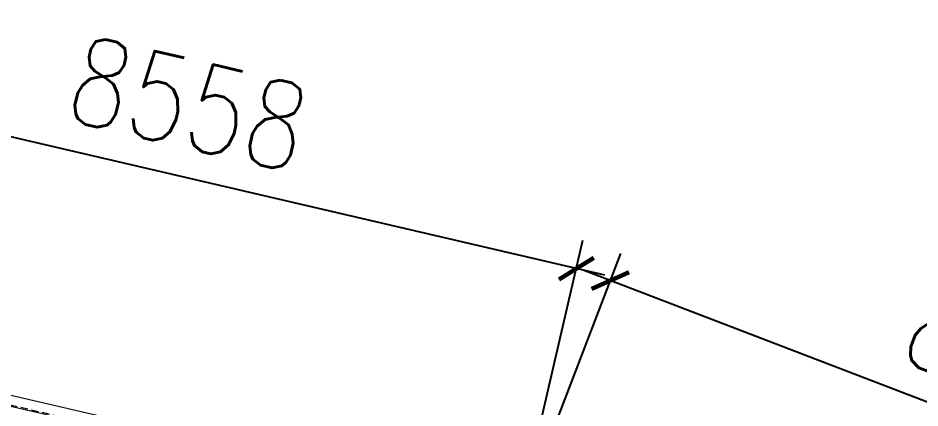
# Model space of a CAD drawing. Header units: millimetres. Extents: x 11827 to 862553, y 15071 to 134256.
# Drawn here: x 571908 to 581211, y 84871 to 88891 of the extents above; entities that cross this region are included whole.
import ezdxf

# ---------------------------------------------------------------- set-up
doc = ezdxf.new("R2010")
doc.units = ezdxf.units.MM
doc.linetypes.add('HIDDEN', pattern=[0.375, 0.25, -0.125])
doc.layers.add('虚线', color=8, linetype='Continuous', lineweight=0)
doc.layers.add('铝主梁', color=3, linetype='Continuous', lineweight=9)
doc.styles.add('HZTXT', font='txtw.shx', dxfattribs={"width": 0.8, "bigfont": 'hztxtw.shx'})
doc.dimstyles.new('DIM-300', dxfattribs={"dimscale": 300, "dimtxt": 3, "dimasz": 1, "dimexe": 1, "dimexo": 1, "dimgap": 1, "dimtad": 1, "dimdec": 0, "dimdsep": 46, "dimtxsty": 'HZTXT', "dimblk": 'ARCHTICK', "dimcen": 0, "dimdle": 1, "dimclrd": 9, "dimclre": 9, "dimclrt": 2, "dimadec": 1, "dimazin": 0, "dimtfac": 1, "dimtdec": 0, "dimtix": 1, "dimtmove": 2, "dimatfit": 3, "dimldrblk": 'ARCHTICK', "dimfxl": 10, "dimtolj": 1, "dimtzin": 0, "dimarcsym": 1})

# ---------------------------------------------------------------- blocks, each defined once
blk = doc.blocks.new('_ArchTick')
at = {"color": 0, "linetype": 'ByBlock', "lineweight": 100, "const_width": 0.15}
blk.add_lwpolyline([(-0.5, -0.5), (0.5, 0.5)], dxfattribs=at)
blk = doc.blocks.new('*D706')
at = {"color": 9, "lineweight": -2, "transparency": 16777216}
for p, q in [((577201, 84055.3), (578124.1, 86464.3)), ((586288.3, 83014.6), (577736.7, 86291.5)), ((585192.4, 80993.1), (586115.5, 83402.1))]:
    blk.add_line(p, q, dxfattribs=at)
at = {"layer": 'Defpoints', "color": 0, "transparency": 16777216}
for p in [(578016.8, 86184.2), (577093.7, 83775.2, 29521), (585085.1, 80713, 29521)]:
    blk.add_point(p, dxfattribs=at)
at = {"color": 9, "lineweight": -2, "transparency": 16777216, "xscale": 300, "yscale": 300, "zscale": 300}
for p, rotation in [((578016.8, 86184.2), 159.0338738963306), ((586008.2, 83122), 339.0338738963305)]:
    blk.add_blockref('_ArchTick', p, dxfattribs=dict(at, rotation=rotation))
at = {"color": 2, "transparency": 16777216, "insert": (582280.9, 85353.4), "char_height": 900, "attachment_point": 5, "rotation": 339.03387, "style": 'HZTXT'}
blk.add_mtext('\\A1;8558', dxfattribs=at)
blk = doc.blocks.new('*D707')
at = {"color": 9, "lineweight": -2, "transparency": 16777216}
for p, q in [((568811.7, 86009.5), (569399.5, 88537.7)), ((577959.5, 86239.7), (569039.3, 88313.4)), ((577147.5, 84071.7), (577735.2, 86599.9))]:
    blk.add_line(p, q, dxfattribs=at)
at = {"layer": 'Defpoints', "color": 0, "transparency": 16777216}
for p in [(569331.5, 88245.5), (568743.8, 85717.3, 29521), (577079.5, 83779.5, 29521)]:
    blk.add_point(p, dxfattribs=at)
at = {"color": 9, "lineweight": -2, "transparency": 16777216, "xscale": 300, "yscale": 300, "zscale": 300}
for p, rotation in [((569331.5, 88245.5), 166.9128483271271), ((577667.3, 86307.7), 346.9128483271272)]:
    blk.add_blockref('_ArchTick', p, dxfattribs=dict(at, rotation=rotation))
at = {"color": 2, "transparency": 16777216, "insert": (573669.2, 88007.1), "char_height": 900, "attachment_point": 5, "rotation": 346.91285, "style": 'HZTXT'}
blk.add_mtext('\\A1;8558', dxfattribs=at)

msp = doc.modelspace()

# ---------------------------------------------------------------- linework, layer by layer
at = {"layer": '虚线', "color": 1, "linetype": 'HIDDEN', "ltscale": 300}
msp.add_line((577050.77, 83685.59, 29521), (568728.19, 85620.35, 29521), dxfattribs=at)
at = {"layer": '铝主梁', "color": 3, "elevation": 29521}
for points in [[(568743.78, 85717.34), (568726.59, 85610.46), (577047.84, 83676.01), (577079.53, 83779.52), (568743.81, 85717.33)], [(568726.59, 85610.46), (577047.84, 83676.01), (577079.53, 83779.52), (568743.81, 85717.33)]]:
    msp.add_lwpolyline(points, dxfattribs=at)

# ---------------------------------------------------------------- dimensions: what is measured, and where the dimension line sits
for p1, p2, distance, picture, middle in [((577079.53, 83779.52, 29521), (568743.81, 85717.33, 29521), -2595.55, '*D707', (573669.21, 88007.08)), ((585085.1, 80712.99, 29521), (577093.7, 83775.17, 29521), -2579.81, '*D706', (582280.86, 85353.43))]:
    dim = msp.add_aligned_dim(p1=p1, p2=p2, distance=distance, dimstyle='DIM-300')
    dim.commit()
    dim.dimension.update_dxf_attribs({"geometry": picture, "text_midpoint": middle})

doc.saveas('drawing.dxf')
